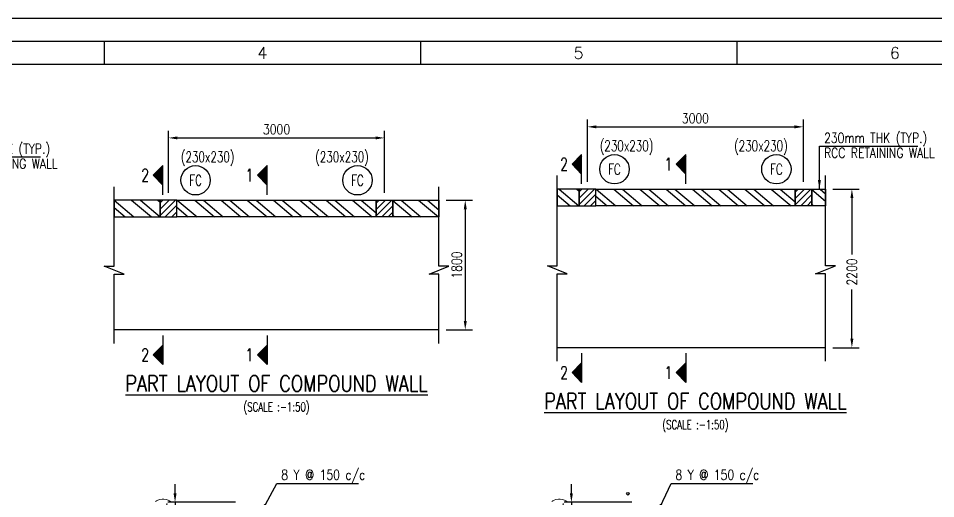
# Model space of a CAD drawing. Extents: x -69352 to 1013721, y -547461 to -186867.
# Drawn here: x 662510 to 687980, y -286067 to -272741 of the extents above; entities that cross this region are included whole.
import ezdxf
from ezdxf.enums import TextEntityAlignment as Align

# ---------------------------------------------------------------- set-up
doc = ezdxf.new("R2010")
doc.units = 0
doc.header["$LTSCALE"] = 500
doc.header["$MEASUREMENT"] = 0
doc.header["$PDMODE"] = 35
doc.header["$PDSIZE"] = -15
doc.layers.get('DEFPOINTS').update_dxf_attribs({"color": 4})
for name, color, linetype in [('PNA', 10, 'Continuous'), ('S-BRECK LINE', 8, 'Continuous'), ('S-COLUMN', 1, 'Continuous'), ('S-COLUMN CIRCLE', 9, 'Continuous'), ('S-COLUMN HATCH', 8, 'Continuous'), ('S-COLUMN NO', 2, 'Continuous'), ('S-CONCRET LINE', 4, 'Continuous'), ('S-DIM-1', 5, 'Continuous'), ('S-HATCH', 253, 'Continuous'), ('S-REINFORCEMENT', 6, 'Continuous'), ('S-SECTION MARK', 1, 'Continuous'), ('S-TEXT', 2, 'Continuous'), ('S-TEXT-1', 4, 'Continuous'), ('S-TEXT-1 @ 1', 4, 'Continuous'), ('S-TITIL', 6, 'Continuous')]:
    doc.layers.add(name, color=color, linetype=linetype)
doc.styles.add('ROMANS', font='simplex.shx', dxfattribs={"width": 0.8, "height": 275})
doc.dimstyles.new('dim100', dxfattribs={"dimtxt": 250, "dimasz": 250, "dimexe": 200, "dimexo": 200, "dimgap": 100, "dimtad": 1, "dimdec": 0, "dimzin": 0, "dimdsep": 46, "dimtxsty": 'ROMANS', "dimcen": 0, "dimclrd": 5, "dimclre": 5, "dimclrt": 4, "dimadec": 0, "dimazin": 0, "dimtfac": 1, "dimtdec": 0, "dimtix": 1, "dimtofl": 0, "dimtmove": 2, "dimatfit": 3, "dimfxl": 0, "dimtolj": 1, "dimtzin": 0, "dimlwd": -1, "dimlwe": -1, "dimarcsym": 0})
doc.dimstyles.new('dim33.33', dxfattribs={"dimtxt": 250, "dimasz": 250, "dimexe": 200, "dimexo": 200, "dimgap": 100, "dimtad": 1, "dimdec": 0, "dimlfac": 0.333331, "dimzin": 0, "dimdsep": 46, "dimtxsty": 'ROMANS', "dimcen": 0, "dimclrd": 5, "dimclre": 5, "dimclrt": 4, "dimadec": 0, "dimazin": 0, "dimtfac": 1, "dimtdec": 0, "dimtix": 1, "dimtofl": 0, "dimtmove": 2, "dimatfit": 3, "dimfxl": 0, "dimtolj": 1, "dimtzin": 0, "dimlwd": -1, "dimlwe": -1, "dimarcsym": 0})
doc.dimstyles.new('dim50', dxfattribs={"dimtxt": 250, "dimasz": 250, "dimexe": 200, "dimexo": 200, "dimgap": 100, "dimtad": 1, "dimdec": 0, "dimlfac": 0.5, "dimzin": 0, "dimdsep": 46, "dimtxsty": 'ROMANS', "dimcen": 0, "dimclrd": 5, "dimclre": 5, "dimclrt": 4, "dimadec": 0, "dimazin": 0, "dimtfac": 1, "dimtdec": 0, "dimtix": 1, "dimtofl": 0, "dimtmove": 2, "dimatfit": 3, "dimfxl": 0, "dimtolj": 1, "dimtzin": 0, "dimlwd": -1, "dimlwe": -1, "dimarcsym": 0})
pattern_1 = [(45, (-17638705.01, 1125104.65), (-88.38834765, 88.38834765), [])]
pattern_2 = [(45, (-17650335.74, 1124797.68), (-88.38834765, 88.38834765), [])]

# ---------------------------------------------------------------- blocks, each defined once
blk = doc.blocks.new('SHEET')
at = {"elevation": -8, "flags": 128}
blk.add_lwpolyline([(674017, -125881), (763101, -125881), (763101, -63214), (674017, -63214)], close=True, dxfattribs=at)
at = {"layer": 'PNA'}
for p, q in [((696817, -63743, -8), (696817, -64273, -8)), ((704065, -63743, -8), (704065, -64273, -8)), ((711312, -63743, -8), (711312, -64273, -8))]:
    blk.add_line(p, q, dxfattribs=at)
at = {"layer": 'PNA', "color": 1, "elevation": -8}
for points in [[(675076, -125351), (762572, -125351), (762572, -63743), (675076, -63743)], [(676135, -124822), (762042, -124822), (762042, -64273), (676135, -64273)]]:
    blk.add_lwpolyline(points, close=True, dxfattribs=at)
at = {"layer": 'PNA', "style": 'ROMANS'}
for s, p in [('4', (700442, -64008, -8)), ('5', (707689, -64008, -8)), ('6', (714936, -64008, -8))]:
    blk.add_text(s, height=265, dxfattribs=at).set_placement(p, align=Align.MIDDLE)
blk = doc.blocks.new('*D260')
at = {"layer": 'DEFPOINTS', "color": 0}
for p in [(679744, -286167), (677866, -289227), (679774, -289227)]:
    blk.add_point(p, dxfattribs=at)
at = {"layer": 'S-DIM-1', "color": 5, "lineweight": -3}
for p, q in [((677866, -285917), (677866, -285667)), ((677866, -286167), (677866, -289227)), ((677866, -289477), (677866, -289727))]:
    blk.add_line(p, q, dxfattribs=at)
at = {"layer": 'S-DIM-1', "color": 5}
for p, q in [((679544, -286167), (677666, -286167)), ((679574, -289227), (677666, -289227))]:
    blk.add_line(p, q, dxfattribs=at)
for points in [[(677824, -285917), (677907, -285917), (677866, -286167)], [(677907, -289477), (677824, -289477), (677866, -289227)]]:
    blk.add_solid(points, dxfattribs=at)
at = {"layer": 'S-DIM-1', "color": 4, "insert": (677556, -287697), "char_height": 275, "attachment_point": 5, "rotation": 90, "style": 'ROMANS'}
blk.add_mtext('\\A1;(AS PER ARCH REQU.)', dxfattribs=at)
blk = doc.blocks.new('*D264')
at = {"layer": 'DEFPOINTS', "color": 0}
for p in [(684310, -275751), (678310, -277479), (684310, -277479)]:
    blk.add_point(p, dxfattribs=at)
at = {"layer": 'S-TEXT-1', "color": 5}
for p, q in [((678310, -277279), (678310, -275551)), ((684310, -277279), (684310, -275551)), ((678560, -275751), (684060, -275751))]:
    blk.add_line(p, q, dxfattribs=at)
for points in [[(678560, -275710), (678560, -275793), (678310, -275751)], [(684060, -275793), (684060, -275710), (684310, -275751)]]:
    blk.add_solid(points, dxfattribs=at)
at = {"layer": 'S-TEXT-1', "color": 4, "insert": (681310, -275514), "char_height": 275, "attachment_point": 5, "style": 'ROMANS'}
blk.add_mtext('\\A1;3000', dxfattribs=at)
blk = doc.blocks.new('*D265')
at = {"layer": 'DEFPOINTS', "color": 0}
for p in [(684922, -277479), (684922, -281879), (685654, -281879)]:
    blk.add_point(p, dxfattribs=at)
at = {"layer": 'S-TEXT-1', "color": 5}
for p, q in [((685122, -277479), (685854, -277479)), ((685654, -277729), (685654, -279292)), ((685654, -281629), (685654, -280267)), ((685122, -281879), (685854, -281879))]:
    blk.add_line(p, q, dxfattribs=at)
for points in [[(685696, -277729), (685613, -277729), (685654, -277479)], [(685613, -281629), (685696, -281629), (685654, -281879)]]:
    blk.add_solid(points, dxfattribs=at)
at = {"layer": 'S-TEXT-1', "color": 4, "insert": (685654, -279779), "char_height": 275, "attachment_point": 5, "rotation": 90, "style": 'ROMANS'}
blk.add_mtext('\\A1;2200', dxfattribs=at)
blk = doc.blocks.new('*D299')
at = {"layer": 'DEFPOINTS', "color": 0}
for p in [(668740, -286167), (666861, -289227), (668830, -289227)]:
    blk.add_point(p, dxfattribs=at)
at = {"layer": 'S-DIM-1', "color": 5, "lineweight": -3}
for p, q in [((666861, -285917), (666861, -285667)), ((666861, -286167), (666861, -289227)), ((666861, -289477), (666861, -289727))]:
    blk.add_line(p, q, dxfattribs=at)
at = {"layer": 'S-DIM-1', "color": 5}
for p, q in [((668540, -286167), (666661, -286167)), ((668630, -289227), (666661, -289227))]:
    blk.add_line(p, q, dxfattribs=at)
for points in [[(666819, -285917), (666903, -285917), (666861, -286167)], [(666903, -289477), (666819, -289477), (666861, -289227)]]:
    blk.add_solid(points, dxfattribs=at)
at = {"layer": 'S-DIM-1', "color": 4, "insert": (666552, -287697), "char_height": 275, "attachment_point": 5, "rotation": 90, "style": 'ROMANS'}
blk.add_mtext('\\A1;(AS PER ARCH REQU.)', dxfattribs=at)
blk = doc.blocks.new('*D300')
at = {"layer": 'DEFPOINTS', "color": 0}
for p in [(672679, -276058), (666679, -277786), (672679, -277786)]:
    blk.add_point(p, dxfattribs=at)
at = {"layer": 'S-TEXT-1', "color": 5}
for p, q in [((666679, -277586), (666679, -275858)), ((666929, -276058), (672429, -276058)), ((672679, -277586), (672679, -275858))]:
    blk.add_line(p, q, dxfattribs=at)
for points in [[(666929, -276017), (666929, -276100), (666679, -276058)], [(672429, -276100), (672429, -276017), (672679, -276058)]]:
    blk.add_solid(points, dxfattribs=at)
at = {"layer": 'S-TEXT-1', "color": 4, "insert": (669679, -275821), "char_height": 275, "attachment_point": 5, "style": 'ROMANS'}
blk.add_mtext('\\A1;3000', dxfattribs=at)
blk = doc.blocks.new('*D301')
at = {"layer": 'DEFPOINTS', "color": 0}
for p in [(674187, -277786), (674187, -281386), (674919, -281386)]:
    blk.add_point(p, dxfattribs=at)
at = {"layer": 'S-TEXT-1', "color": 5}
for p, q in [((674387, -277786), (675119, -277786)), ((674919, -278036), (674919, -281136)), ((674387, -281386), (675119, -281386))]:
    blk.add_line(p, q, dxfattribs=at)
for points in [[(674961, -278036), (674878, -278036), (674919, -277786)], [(674878, -281136), (674961, -281136), (674919, -281386)]]:
    blk.add_solid(points, dxfattribs=at)
at = {"layer": 'S-TEXT-1', "color": 4, "insert": (674682, -279586), "char_height": 275, "attachment_point": 5, "rotation": 90, "style": 'ROMANS'}
blk.add_mtext('\\A1;1800', dxfattribs=at)

msp = doc.modelspace()

# ---------------------------------------------------------------- hatches: boundary and pattern name
at = {"layer": 'S-COLUMN HATCH'}
h = msp.add_hatch(dxfattribs=at)
h.set_pattern_fill('ANSI31', color=256, scale=1000, angle=360, style=0)
h.set_pattern_definition(pattern_1)
h.paths.add_polyline_path([(678079.989, -277939.448), (678079.989, -277479.448), (678539.989, -277479.448), (678539.989, -277939.448)])
h = msp.add_hatch(dxfattribs=at)
h.set_pattern_fill('ANSI31', color=256, scale=1000, angle=360, style=0)
h.set_pattern_definition(pattern_1)
h.paths.add_polyline_path([(684079.989, -277939.448), (684079.989, -277479.448), (684539.989, -277479.448), (684539.989, -277939.448)])
h = msp.add_hatch(dxfattribs=at)
h.set_pattern_fill('ANSI31', color=256, scale=1000, angle=360, style=0)
h.set_pattern_definition(pattern_2)
h.paths.add_polyline_path([(666449.257, -278246.419), (666449.257, -277786.419), (666909.257, -277786.419), (666909.257, -278246.419)])
h = msp.add_hatch(dxfattribs=at)
h.set_pattern_fill('ANSI31', color=256, scale=1000, angle=360, style=0)
h.set_pattern_definition(pattern_2)
h.paths.add_polyline_path([(672449.257, -278246.419), (672449.257, -277786.419), (672909.257, -277786.419), (672909.257, -278246.419)])
at = {"layer": 'S-HATCH'}
h = msp.add_hatch(dxfattribs=at)
h.set_pattern_fill('ANSI32', color=256, scale=1250, angle=275, style=0)
h.set_pattern_definition([(320, (-15753178.1, 830751.85), (301.306692, 359.083333), []), (320, (-15753158.83, 830531.7), (301.306692, 359.083333), [])])
h.paths.add_polyline_path([(677475.225, -277479.448), (677475.225, -277939.448), (678079.989, -277939.448), (678079.989, -277479.448)])
h = msp.add_hatch(dxfattribs=at)
h.set_pattern_fill('ANSI32', color=256, scale=1250, angle=275, style=0)
h.set_pattern_definition([(320, (-15754341.1, 830751.85), (301.306692, 359.083333), []), (320, (-15754321.8, 830531.7), (301.306692, 359.083333), [])])
h.paths.add_polyline_path([(678539.989, -277939.448), (678539.989, -277479.448), (684079.989, -277479.448), (684079.989, -277939.448)])
h = msp.add_hatch(dxfattribs=at)
h.set_pattern_fill('ANSI32', color=256, scale=1250, angle=275, style=0)
h.set_pattern_definition([(320, (-15758335.03, 830751.85), (301.306692, 359.083333), []), (320, (-15758315.77, 830531.7), (301.306692, 359.083333), [])])
h.paths.add_polyline_path([(684539.989, -277939.448), (684539.989, -277479.448), (684922.429, -277479.448), (684922.429, -277939.448)])
h = msp.add_hatch(dxfattribs=at)
h.set_pattern_fill('ANSI32', color=256, scale=1250, angle=275, style=0)
h.set_pattern_definition([(320, (-15764808.8, 830444.9), (301.306692, 359.083333), []), (320, (-15764789.56, 830224.75), (301.306692, 359.083333), [])])
h.paths.add_polyline_path([(665171.263, -277786.419), (665171.263, -278246.419), (666449.257, -278246.419), (666449.257, -277786.419)])
h = msp.add_hatch(dxfattribs=at)
h.set_pattern_fill('ANSI32', color=256, scale=1250, angle=275, style=0)
h.set_pattern_definition([(320, (-15765971.8, 830444.9), (301.306692, 359.083333), []), (320, (-15765952.55, 830224.75), (301.306692, 359.083333), [])])
h.paths.add_polyline_path([(666909.257, -278246.419), (666909.257, -277786.419), (672449.257, -277786.419), (672449.257, -278246.419)])
h = msp.add_hatch(dxfattribs=at)
h.set_pattern_fill('ANSI32', color=256, scale=1250, angle=275, style=0)
h.set_pattern_definition([(320, (-15769965.76, 830444.9), (301.306692, 359.083333), []), (320, (-15769946.5, 830224.75), (301.306692, 359.083333), [])])
h.paths.add_polyline_path([(672909.257, -278246.419), (672909.257, -277786.419), (674187.251, -277786.419), (674187.251, -278246.419)])
at = {"layer": 'S-SECTION MARK'}
h = msp.add_hatch(dxfattribs=at)
h.set_pattern_fill('ANSI31', color=256, scale=172.406964, angle=270, style=0)
h.set_pattern_definition([(315, (676312.135, -201077.297), (15.2387667, 15.2387667), [])])
h.paths.add_polyline_path([(677883.984, -276788.456), (678151.113, -276516.59), (678151.113, -277060.321)])
h = msp.add_hatch(dxfattribs=at)
h.set_pattern_fill('ANSI31', color=256, scale=172.406964, angle=270, style=0)
h.set_pattern_definition([(315, (679207.443, -201077.297), (15.2387667, 15.2387667), [])])
h.paths.add_polyline_path([(680779.291, -276788.456), (681046.421, -276516.59), (681046.421, -277060.321)])
h = msp.add_hatch(dxfattribs=at)
h.set_pattern_fill('ANSI31', color=256, scale=172.406964, angle=270, style=0)
h.set_pattern_definition([(315, (664681.403, -201384.268), (15.2387667, 15.2387667), [])])
h.paths.add_polyline_path([(666253.252, -277095.426), (666520.382, -276823.561), (666520.382, -277367.292)])
h = msp.add_hatch(dxfattribs=at)
h.set_pattern_fill('ANSI31', color=256, scale=172.406964, angle=270, style=0)
h.set_pattern_definition([(315, (667576.71, -201384.268), (15.2387667, 15.2387667), [])])
h.paths.add_polyline_path([(669148.56, -277095.426), (669415.689, -276823.561), (669415.689, -277367.292)])
h = msp.add_hatch(dxfattribs=at)
h.set_pattern_fill('ANSI31', color=256, scale=172.406964, angle=270, style=0)
h.set_pattern_definition([(315, (664681.403, -204294.268), (15.2387667, 15.2387667), [])])
h.paths.add_polyline_path([(666253.252, -282077.412), (666520.382, -282349.277), (666520.382, -281805.546)])
h = msp.add_hatch(dxfattribs=at)
h.set_pattern_fill('ANSI31', color=256, scale=172.406964, angle=270, style=0)
h.set_pattern_definition([(315, (667576.71, -204294.268), (15.2387667, 15.2387667), [])])
h.paths.add_polyline_path([(669148.56, -282077.412), (669415.689, -282349.277), (669415.689, -281805.546)])
h = msp.add_hatch(dxfattribs=at)
h.set_pattern_fill('ANSI31', color=256, scale=172.406964, angle=270, style=0)
h.set_pattern_definition([(315, (676312.135, -204787.297), (15.2387667, 15.2387667), [])])
h.paths.add_polyline_path([(677883.984, -282570.441), (678151.113, -282842.306), (678151.113, -282298.576)])
h = msp.add_hatch(dxfattribs=at)
h.set_pattern_fill('ANSI31', color=256, scale=172.406964, angle=270, style=0)
h.set_pattern_definition([(315, (679207.443, -204787.297), (15.2387667, 15.2387667), [])])
h.paths.add_polyline_path([(680779.291, -282570.441), (681046.421, -282842.306), (681046.421, -282298.576)])

# ---------------------------------------------------------------- linework, layer by layer
at = {"layer": 'S-BRECK LINE', "elevation": 20.933}
for points in [[(677475.225, -282254.448), (677475.225, -279830.681), (677749.973, -279830.681), (677200.478, -279605.05), (677475.225, -279605.05), (677475.225, -277104.448)], [(684922.429, -282254.448), (684922.429, -279830.681), (684647.681, -279830.681), (685197.177, -279605.05), (684922.429, -279605.05), (684922.429, -277104.448)]]:
    msp.add_lwpolyline(points, dxfattribs=at)
at = {"layer": 'S-BRECK LINE'}
for points in [[(665171.263, -281761.419), (665171.263, -279843.488), (665446.011, -279843.488), (664896.515, -279617.857), (665171.263, -279617.857), (665171.263, -277411.419)], [(674187.251, -281761.419), (674187.251, -279843.488), (673912.503, -279843.488), (674461.999, -279617.857), (674187.251, -279617.857), (674187.251, -277411.419)]]:
    msp.add_lwpolyline(points, dxfattribs=at)
at = {"layer": 'S-COLUMN', "elevation": 20.933}
for points in [[(678079.989, -277939.448), (678539.989, -277939.448), (678539.989, -277479.448), (678079.989, -277479.448)], [(684539.989, -277939.448), (684079.989, -277939.448), (684079.989, -277479.448), (684539.989, -277479.448)]]:
    msp.add_lwpolyline(points, close=True, dxfattribs=at)
at = {"layer": 'S-COLUMN'}
for points in [[(666449.257, -278246.419), (666909.257, -278246.419), (666909.257, -277786.419), (666449.257, -277786.419)], [(672909.257, -278246.419), (672449.257, -278246.419), (672449.257, -277786.419), (672909.257, -277786.419)]]:
    msp.add_lwpolyline(points, close=True, dxfattribs=at)
at = {"layer": 'S-COLUMN CIRCLE'}
for centre in [(679062.514, -276926.974, 20.933), (683557.463, -276926.974, 20.933), (667431.782, -277233.944), (671926.732, -277233.944)]:
    msp.add_circle(centre, 407.525, dxfattribs=at)
at = {"layer": 'S-CONCRET LINE'}
for p, q in [((674187.251, -281386.419), (665171.263, -281386.419)), ((684922.429, -281879.448, 20.933), (677475.225, -281879.448, 20.933))]:
    msp.add_line(p, q, dxfattribs=at)
at = {"layer": 'S-CONCRET LINE', "elevation": 20.933}
for points in [[(678079.989, -277939.448), (678079.989, -277479.448), (677475.225, -277479.448), (677475.225, -277939.448)], [(678539.989, -277939.448), (678539.989, -277479.448), (684079.989, -277479.448), (684079.989, -277939.448)], [(684539.989, -277939.448), (684539.989, -277479.448), (684922.429, -277479.448), (684922.429, -277939.448)]]:
    msp.add_lwpolyline(points, close=True, dxfattribs=at)
at = {"layer": 'S-CONCRET LINE'}
for points in [[(666449.257, -278246.419), (666449.257, -277786.419), (665171.263, -277786.419), (665171.263, -278246.419)], [(666909.257, -278246.419), (666909.257, -277786.419), (672449.257, -277786.419), (672449.257, -278246.419)], [(672909.257, -278246.419), (672909.257, -277786.419), (674187.251, -277786.419), (674187.251, -278246.419)]]:
    msp.add_lwpolyline(points, close=True, dxfattribs=at)
at = {"layer": 'S-REINFORCEMENT', "color": 5}
msp.add_circle((679437, -285930, -8.324), 37.5, dxfattribs=at)
at = {"layer": 'S-SECTION MARK'}
for p, q in [((677883.984, -276788.456, 20.933), (678151.113, -276516.59, 20.933)), ((678151.113, -277329.448, 20.933), (678151.113, -276516.59, 20.933)), ((680779.291, -276788.456, 20.933), (681046.421, -276516.59, 20.933)), ((681046.421, -277329.448, 20.933), (681046.421, -276516.59, 20.933)), ((666253.252, -277095.426), (666520.382, -276823.561)), ((666520.382, -277636.419), (666520.382, -276823.561)), ((669148.56, -277095.426), (669415.689, -276823.561)), ((669415.689, -277636.419), (669415.689, -276823.561)), ((678151.113, -277060.321, 20.933), (677883.984, -276788.456, 20.933)), ((681046.421, -277060.321, 20.933), (680779.291, -276788.456, 20.933)), ((666520.382, -277367.292), (666253.252, -277095.426)), ((669415.689, -277367.292), (669148.56, -277095.426)), ((666520.382, -281536.419), (666520.382, -282349.277)), ((669415.689, -281536.419), (669415.689, -282349.277)), ((666520.382, -281805.546), (666253.252, -282077.412)), ((669415.689, -281805.546), (669148.56, -282077.412)), ((666253.252, -282077.412), (666520.382, -282349.277)), ((669148.56, -282077.412), (669415.689, -282349.277)), ((678151.113, -282029.448, 20.933), (678151.113, -282842.306, 20.933)), ((681046.421, -282029.448, 20.933), (681046.421, -282842.306, 20.933)), ((678151.113, -282298.576, 20.933), (677883.984, -282570.441, 20.933)), ((681046.421, -282298.576, 20.933), (680779.291, -282570.441, 20.933)), ((677883.984, -282570.441, 20.933), (678151.113, -282842.306, 20.933)), ((680779.291, -282570.441, 20.933), (681046.421, -282842.306, 20.933))]:
    msp.add_line(p, q, dxfattribs=at)

# ---------------------------------------------------------------- block references
at = {"xscale": 1.211507295708977, "yscale": 1.211507295708977, "zscale": 1.211507295708977}
msp.add_blockref('SHEET', (-179304.157, -196157.673, 9.11), dxfattribs=at)

# ---------------------------------------------------------------- texts
at = {"layer": 'S-COLUMN NO', "style": 'ROMANS', "width": 0.7}
for p in [(678654.989, -276276.974, 20.933), (682384.989, -276276.974, 20.933), (667024.257, -276583.944), (670754.257, -276583.944)]:
    msp.add_text('(230x230)', height=300, dxfattribs=at).set_placement(p, align=Align.MIDDLE_LEFT)
for p in [(679062.514, -276926.974, 20.933), (683557.463, -276926.974, 20.933), (667431.782, -277233.944), (671926.732, -277233.944)]:
    msp.add_text('FC', height=300, dxfattribs=at).set_placement(p, align=Align.MIDDLE)
at = {"layer": 'S-SECTION MARK', "style": 'ROMANS', "width": 0.7}
for s, p in [('2', (677661.201, -276787.094, 20.933)), ('1', (680556.509, -276787.094, 20.933)), ('2', (666030.47, -277094.065)), ('1', (668925.777, -277094.065)), ('2', (666030.47, -282078.773)), ('1', (668925.777, -282078.773)), ('2', (677661.201, -282571.803, 20.933)), ('1', (680556.509, -282571.803, 20.933))]:
    msp.add_text(s, height=350, dxfattribs=at).set_placement(p, align=Align.MIDDLE)
at = {"layer": 'S-TEXT', "style": 'ROMANS', "width": 0.7}
for p in [(669679.257, -283521.037), (681309.989, -284014.066, 20.933)]:
    msp.add_text('(SCALE :-1:50)', height=250, dxfattribs=at).set_placement(p, align=Align.MIDDLE_CENTER)
at = {"layer": 'S-TEXT-1 @ 1', "style": 'ROMANS', "width": 0.8}
for s, p in [('230mm THK (TYP.)', (684880.477, -276058.422, 32.026)), ('230mm THK (TYP.)', (660526.384, -276359.363, 11.093)), ('RCC RETAINING WALL', (684880.477, -276472.708, 32.026)), ('RCC RETAINING WALL', (660526.384, -276773.649, 11.093)), ('8 Y @ 150 c/c', (669810.088, -285405.776, -8.324)), ('8 Y @ 150 c/c', (680754.522, -285405.776, -8.324))]:
    msp.add_text(s, height=275, dxfattribs=at).set_placement(p, align=Align.MIDDLE_LEFT)
at = {"layer": 'S-TITIL', "style": 'ROMANS', "width": 0.8}
for p in [(669679.257, -282871.037), (681309.989, -283364.066, 20.933)]:
    msp.add_text('%%UPART LAYOUT OF COMPOUND WALL', height=450, dxfattribs=at).set_placement(p, align=Align.MIDDLE_CENTER)

# ---------------------------------------------------------------- dimensions: what is measured, and where the dimension line sits
at = {"layer": 'S-DIM-1'}
for base, p1, p2, picture, middle in [((666861.088, -289226.53, -8.324), (668739.588, -286166.53, -8.324), (668829.588, -289226.53, -8.324), '*D299', (666551.564, -287696.53, -8.324)), ((677865.522, -289226.53, -8.324), (679744.022, -286166.53, -8.324), (679774.022, -289226.53, -8.324), '*D260', (677555.998, -287696.53, -8.324))]:
    dim = msp.add_linear_dim(base=base, p1=p1, p2=p2, angle=90, text='(AS PER ARCH REQU.)', dimstyle='dim33.33', override={"dimtofl": 1, "dimtmove": 0, "dimlwd": 65533}, dxfattribs=at)
    dim.commit()
    dim.dimension.update_dxf_attribs({"geometry": picture, "text_midpoint": middle})
at = {"layer": 'S-TEXT-1', "color": 5}
for base, p1, p2, picture, middle in [((684309.989, -275751.292, 22.186), (678309.989, -277479.448, 20.933), (684309.989, -277479.448, 20.933), '*D264', (681309.989, -275513.792, 22.186)), ((672679.257, -276058.262, 1.253), (666679.257, -277786.419), (672679.257, -277786.419), '*D300', (669679.257, -275820.762, 1.253))]:
    dim = msp.add_linear_dim(base=base, p1=p1, p2=p2, dimstyle='dim50', dxfattribs=at)
    dim.commit()
    dim.dimension.update_dxf_attribs({"geometry": picture, "text_midpoint": middle})
dim = msp.add_linear_dim(base=(685654.468, -281879.448, 22.186), p1=(684922.429, -277479.448, 20.933), p2=(684922.429, -281879.448, 20.933), angle=270, dimstyle='dim50', override={"dimtxsty": 'ROMANS'}, dxfattribs=at)
dim.commit()
dim.dimension.update_dxf_attribs({"geometry": '*D265', "text_midpoint": (685654.468, -279779.448, 22.186), "dimtype": 160})
dim = msp.add_linear_dim(base=(674919.29, -281386.419, 1.253), p1=(674187.251, -277786.419), p2=(674187.251, -281386.419), angle=270, dimstyle='dim50', dxfattribs=at)
dim.commit()
dim.dimension.update_dxf_attribs({"geometry": '*D301', "text_midpoint": (674681.79, -279586.419, 1.253)})

# ---------------------------------------------------------------- leaders
at = {"layer": 'S-DIM-1'}
for points, dimstyle in [([(684752.441, -277479.448, 32.026), (684752.441, -276283.422, 32.026), (687483.339, -276283.422, 32.026)], 'dim100'), ([(660398.348, -277780.389, 11.093), (660398.348, -276584.363, 11.093), (663129.246, -276584.363, 11.093)], 'dim100'), ([(669249.088, -286451.53, -8.324), (669690.088, -285645.776, -8.324), (671955.657, -285645.776, -8.324)], 'dim33.33'), ([(680253.522, -286451.53, -8.324), (680634.522, -285645.776, -8.324), (682900.091, -285645.776, -8.324)], 'dim33.33')]:
    msp.add_leader(points, dimstyle=dimstyle, dxfattribs=at)

doc.saveas('drawing.dxf')
